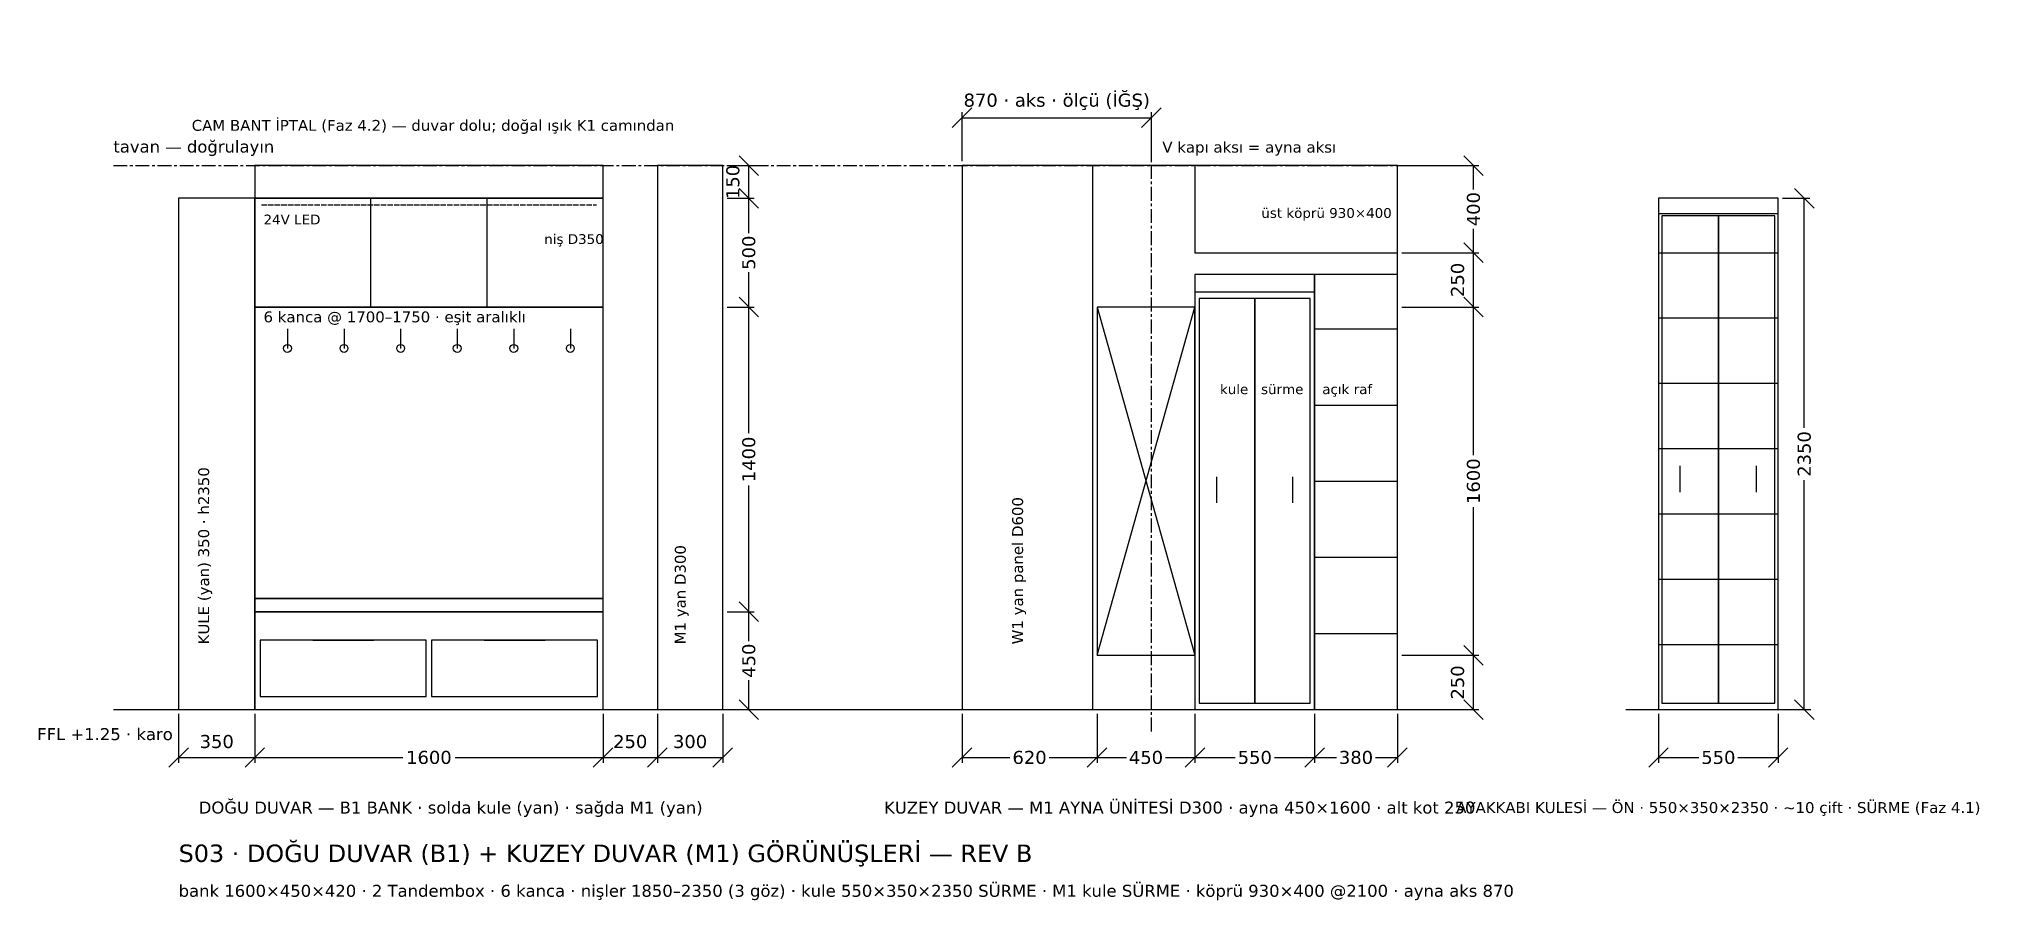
# Model space of a CAD drawing. Header units: millimetres. Extents: x -643 to 8274, y -876 to 3083.
import ezdxf
from ezdxf.enums import TextEntityAlignment as Align

# ---------------------------------------------------------------- set-up
doc = ezdxf.new("R2010")
doc.units = ezdxf.units.MM
doc.header["$LTSCALE"] = 20
doc.linetypes.add('CENTER', pattern=[5.08, 3.175, -0.635, 0.635, -0.635])
doc.linetypes.add('DASHED', pattern=[1.524, 1.27, -0.254])
for name, color, linetype in [('AKS', 3, 'CENTER'), ('DUVAR-MEVCUT', 8, 'Continuous'), ('DUVAR-YENI', 1, 'Continuous'), ('MOBILYA-KAPAK', 34, 'Continuous'), ('MOBILYA-KARKAS', 30, 'Continuous'), ('OLCU', 5, 'Continuous'), ('YAZI', 7, 'Continuous')]:
    doc.layers.add(name, color=color, linetype=linetype)
doc.styles.add('TRTEXT', font='DejaVuSans.ttf')
doc.dimstyles.new('OZLU', dxfattribs={"dimtxt": 60, "dimasz": 45, "dimexe": 25, "dimexo": 20, "dimgap": 18, "dimtad": 1, "dimdec": 0, "dimtxsty": 'TRTEXT', "dimtsz": 45, "dimcen": 2.5, "dimclrd": 5, "dimclre": 5, "dimclrt": 5, "dimazin": 3, "dimtfac": 1, "dimtmove": 0, "dimatfit": 3})

# ---------------------------------------------------------------- blocks, each defined once
blk = doc.blocks.new('_OBLIQUE')
at = {"color": 0, "linetype": 'BYBLOCK'}
blk.add_line((-0.5, -0.5), (0.5, 0.5), dxfattribs=at)
blk = doc.blocks.new('*D1')
at = {"color": 5}
for p, q in [((0, -20), (0, -245)), ((350, -20), (350, -245)), ((0, -220), (350, -220))]:
    blk.add_line(p, q, dxfattribs=at)
at = {"layer": 'Defpoints'}
for p in [(0, 0), (350, 0), (0, -220)]:
    blk.add_point(p, dxfattribs=at)
at = {"layer": 'OLCU', "color": 5, "xscale": 90, "yscale": 90}
for p in [(0, -220), (350, -220)]:
    blk.add_blockref('_OBLIQUE', p, dxfattribs=at)
at = {"layer": 'OLCU', "color": 5, "insert": (175, -147), "char_height": 60, "attachment_point": 5, "style": 'TRTEXT'}
blk.add_mtext('350', dxfattribs=at)
blk = doc.blocks.new('*D2')
at = {"color": 5}
for p, q in [((350, -20), (350, -245)), ((1950, -20), (1950, -245)), ((350, -220), (1030, -220)), ((1270, -220), (1950, -220))]:
    blk.add_line(p, q, dxfattribs=at)
at = {"layer": 'Defpoints'}
for p in [(350, 0), (1950, 0), (350, -220)]:
    blk.add_point(p, dxfattribs=at)
at = {"layer": 'OLCU', "color": 5, "xscale": 90, "yscale": 90}
for p in [(350, -220), (1950, -220)]:
    blk.add_blockref('_OBLIQUE', p, dxfattribs=at)
at = {"layer": 'OLCU', "color": 5, "insert": (1150, -220), "char_height": 60, "attachment_point": 5, "style": 'TRTEXT'}
blk.add_mtext('1600', dxfattribs=at)
blk = doc.blocks.new('*D3')
at = {"color": 5}
for p, q in [((1950, -20), (1950, -245)), ((2200, -20), (2200, -245)), ((1950, -220), (2200, -220))]:
    blk.add_line(p, q, dxfattribs=at)
at = {"layer": 'Defpoints'}
for p in [(1950, 0), (2200, 0), (1950, -220)]:
    blk.add_point(p, dxfattribs=at)
at = {"layer": 'OLCU', "color": 5, "xscale": 90, "yscale": 90}
for p in [(1950, -220), (2200, -220)]:
    blk.add_blockref('_OBLIQUE', p, dxfattribs=at)
at = {"layer": 'OLCU', "color": 5, "insert": (2075, -147), "char_height": 60, "attachment_point": 5, "style": 'TRTEXT'}
blk.add_mtext('250', dxfattribs=at)
blk = doc.blocks.new('*D4')
at = {"color": 5}
for p, q in [((2200, -20), (2200, -245)), ((2500, -20), (2500, -245)), ((2200, -220), (2500, -220))]:
    blk.add_line(p, q, dxfattribs=at)
at = {"layer": 'Defpoints'}
for p in [(2200, 0), (2500, 0), (2200, -220)]:
    blk.add_point(p, dxfattribs=at)
at = {"layer": 'OLCU', "color": 5, "xscale": 90, "yscale": 90}
for p in [(2200, -220), (2500, -220)]:
    blk.add_blockref('_OBLIQUE', p, dxfattribs=at)
at = {"layer": 'OLCU', "color": 5, "insert": (2350, -147), "char_height": 60, "attachment_point": 5, "style": 'TRTEXT'}
blk.add_mtext('300', dxfattribs=at)
blk = doc.blocks.new('*D5')
at = {"color": 5}
for p, q in [((2520, 450), (2645, 450)), ((2620, 315), (2620, 450)), ((2620, 0), (2620, 135)), ((2520, 0), (2645, 0))]:
    blk.add_line(p, q, dxfattribs=at)
at = {"layer": 'Defpoints'}
for p in [(2500, 450), (2500, 0), (2620, 0)]:
    blk.add_point(p, dxfattribs=at)
at = {"layer": 'OLCU', "color": 5, "xscale": 90, "yscale": 90, "rotation": 90}
for p in [(2620, 450), (2620, 0)]:
    blk.add_blockref('_OBLIQUE', p, dxfattribs=at)
at = {"layer": 'OLCU', "color": 5, "insert": (2620, 225), "char_height": 60, "attachment_point": 5, "rotation": 90, "style": 'TRTEXT'}
blk.add_mtext('450', dxfattribs=at)
blk = doc.blocks.new('*D6')
at = {"color": 5}
for p, q in [((2520, 1850), (2645, 1850)), ((2620, 1270), (2620, 1850)), ((2620, 450), (2620, 1030)), ((2520, 450), (2645, 450))]:
    blk.add_line(p, q, dxfattribs=at)
at = {"layer": 'Defpoints'}
for p in [(2500, 1850), (2500, 450), (2620, 450)]:
    blk.add_point(p, dxfattribs=at)
at = {"layer": 'OLCU', "color": 5, "xscale": 90, "yscale": 90, "rotation": 90}
for p in [(2620, 1850), (2620, 450)]:
    blk.add_blockref('_OBLIQUE', p, dxfattribs=at)
at = {"layer": 'OLCU', "color": 5, "insert": (2620, 1150), "char_height": 60, "attachment_point": 5, "rotation": 90, "style": 'TRTEXT'}
blk.add_mtext('1400', dxfattribs=at)
blk = doc.blocks.new('*D7')
at = {"color": 5}
for p, q in [((2520, 2350), (2645, 2350)), ((2620, 2190), (2620, 2350)), ((2620, 1850), (2620, 2010)), ((2520, 1850), (2645, 1850))]:
    blk.add_line(p, q, dxfattribs=at)
at = {"layer": 'Defpoints'}
for p in [(2500, 2350), (2500, 1850), (2620, 1850)]:
    blk.add_point(p, dxfattribs=at)
at = {"layer": 'OLCU', "color": 5, "xscale": 90, "yscale": 90, "rotation": 90}
for p in [(2620, 2350), (2620, 1850)]:
    blk.add_blockref('_OBLIQUE', p, dxfattribs=at)
at = {"layer": 'OLCU', "color": 5, "insert": (2620, 2100), "char_height": 60, "attachment_point": 5, "rotation": 90, "style": 'TRTEXT'}
blk.add_mtext('500', dxfattribs=at)
blk = doc.blocks.new('*D9')
at = {"color": 5}
for p, q in [((3600, -20), (3600, -245)), ((4220, -20), (4220, -245)), ((3600, -220), (3820, -220)), ((4000, -220), (4220, -220))]:
    blk.add_line(p, q, dxfattribs=at)
at = {"layer": 'Defpoints'}
for p in [(3600, 0), (4220, 0), (3600, -220)]:
    blk.add_point(p, dxfattribs=at)
at = {"layer": 'OLCU', "color": 5, "xscale": 90, "yscale": 90}
for p in [(3600, -220), (4220, -220)]:
    blk.add_blockref('_OBLIQUE', p, dxfattribs=at)
at = {"layer": 'OLCU', "color": 5, "insert": (3910, -220), "char_height": 60, "attachment_point": 5, "style": 'TRTEXT'}
blk.add_mtext('620', dxfattribs=at)
blk = doc.blocks.new('*D10')
at = {"color": 5}
for p, q in [((4220, -20), (4220, -245)), ((4670, -20), (4670, -245)), ((4220, -220), (4355, -220)), ((4535, -220), (4670, -220))]:
    blk.add_line(p, q, dxfattribs=at)
at = {"layer": 'Defpoints'}
for p in [(4220, 0), (4670, 0), (4220, -220)]:
    blk.add_point(p, dxfattribs=at)
at = {"layer": 'OLCU', "color": 5, "xscale": 90, "yscale": 90}
for p in [(4220, -220), (4670, -220)]:
    blk.add_blockref('_OBLIQUE', p, dxfattribs=at)
at = {"layer": 'OLCU', "color": 5, "insert": (4445, -220), "char_height": 60, "attachment_point": 5, "style": 'TRTEXT'}
blk.add_mtext('450', dxfattribs=at)
blk = doc.blocks.new('*D11')
at = {"color": 5}
for p, q in [((4670, -20), (4670, -245)), ((5220, -20), (5220, -245)), ((4670, -220), (4855, -220)), ((5035, -220), (5220, -220))]:
    blk.add_line(p, q, dxfattribs=at)
at = {"layer": 'Defpoints'}
for p in [(4670, 0), (5220, 0), (4670, -220)]:
    blk.add_point(p, dxfattribs=at)
at = {"layer": 'OLCU', "color": 5, "xscale": 90, "yscale": 90}
for p in [(4670, -220), (5220, -220)]:
    blk.add_blockref('_OBLIQUE', p, dxfattribs=at)
at = {"layer": 'OLCU', "color": 5, "insert": (4945, -220), "char_height": 60, "attachment_point": 5, "style": 'TRTEXT'}
blk.add_mtext('550', dxfattribs=at)
blk = doc.blocks.new('*D12')
at = {"color": 5}
for p, q in [((5220, -20), (5220, -245)), ((5600, -20), (5600, -245)), ((5220, -220), (5320, -220)), ((5500, -220), (5600, -220))]:
    blk.add_line(p, q, dxfattribs=at)
at = {"layer": 'Defpoints'}
for p in [(5220, 0), (5600, 0), (5220, -220)]:
    blk.add_point(p, dxfattribs=at)
at = {"layer": 'OLCU', "color": 5, "xscale": 90, "yscale": 90}
for p in [(5220, -220), (5600, -220)]:
    blk.add_blockref('_OBLIQUE', p, dxfattribs=at)
at = {"layer": 'OLCU', "color": 5, "insert": (5410, -220), "char_height": 60, "attachment_point": 5, "style": 'TRTEXT'}
blk.add_mtext('380', dxfattribs=at)
blk = doc.blocks.new('*D13')
at = {"color": 5}
for p, q in [((5620, 250), (5975, 250)), ((5950, 0), (5950, 250)), ((5620, 0), (5975, 0))]:
    blk.add_line(p, q, dxfattribs=at)
at = {"layer": 'Defpoints'}
for p in [(5600, 250), (5600, 0), (5950, 0)]:
    blk.add_point(p, dxfattribs=at)
at = {"layer": 'OLCU', "color": 5, "xscale": 90, "yscale": 90, "rotation": 90}
for p in [(5950, 250), (5950, 0)]:
    blk.add_blockref('_OBLIQUE', p, dxfattribs=at)
at = {"layer": 'OLCU', "color": 5, "insert": (5877, 125), "char_height": 60, "attachment_point": 5, "rotation": 90, "style": 'TRTEXT'}
blk.add_mtext('250', dxfattribs=at)
blk = doc.blocks.new('*D14')
at = {"color": 5}
for p, q in [((5620, 1850), (5975, 1850)), ((5950, 1170), (5950, 1850)), ((5950, 250), (5950, 930)), ((5620, 250), (5975, 250))]:
    blk.add_line(p, q, dxfattribs=at)
at = {"layer": 'Defpoints'}
for p in [(5600, 1850), (5600, 250), (5950, 250)]:
    blk.add_point(p, dxfattribs=at)
at = {"layer": 'OLCU', "color": 5, "xscale": 90, "yscale": 90, "rotation": 90}
for p in [(5950, 1850), (5950, 250)]:
    blk.add_blockref('_OBLIQUE', p, dxfattribs=at)
at = {"layer": 'OLCU', "color": 5, "insert": (5950, 1050), "char_height": 60, "attachment_point": 5, "rotation": 90, "style": 'TRTEXT'}
blk.add_mtext('1600', dxfattribs=at)
blk = doc.blocks.new('*D15')
at = {"color": 5}
for p, q in [((5620, 2100), (5975, 2100)), ((5950, 1850), (5950, 2100)), ((5620, 1850), (5975, 1850))]:
    blk.add_line(p, q, dxfattribs=at)
at = {"layer": 'Defpoints'}
for p in [(5600, 2100), (5600, 1850), (5950, 1850)]:
    blk.add_point(p, dxfattribs=at)
at = {"layer": 'OLCU', "color": 5, "xscale": 90, "yscale": 90, "rotation": 90}
for p in [(5950, 2100), (5950, 1850)]:
    blk.add_blockref('_OBLIQUE', p, dxfattribs=at)
at = {"layer": 'OLCU', "color": 5, "insert": (5877, 1975), "char_height": 60, "attachment_point": 5, "rotation": 90, "style": 'TRTEXT'}
blk.add_mtext('250', dxfattribs=at)
blk = doc.blocks.new('*D16')
at = {"color": 5}
for p, q in [((5620, 2500), (5975, 2500)), ((5950, 2390), (5950, 2500)), ((5950, 2100), (5950, 2210)), ((5620, 2100), (5975, 2100))]:
    blk.add_line(p, q, dxfattribs=at)
at = {"layer": 'Defpoints'}
for p in [(5600, 2500), (5600, 2100), (5950, 2100)]:
    blk.add_point(p, dxfattribs=at)
at = {"layer": 'OLCU', "color": 5, "xscale": 90, "yscale": 90, "rotation": 90}
for p in [(5950, 2500), (5950, 2100)]:
    blk.add_blockref('_OBLIQUE', p, dxfattribs=at)
at = {"layer": 'OLCU', "color": 5, "insert": (5950, 2300), "char_height": 60, "attachment_point": 5, "rotation": 90, "style": 'TRTEXT'}
blk.add_mtext('400', dxfattribs=at)
blk = doc.blocks.new('*D18')
at = {"color": 5}
for p, q in [((6800, -20), (6800, -245)), ((7350, -20), (7350, -245)), ((6800, -220), (6985, -220)), ((7165, -220), (7350, -220))]:
    blk.add_line(p, q, dxfattribs=at)
at = {"layer": 'Defpoints'}
for p in [(6800, 0), (7350, 0), (6800, -220)]:
    blk.add_point(p, dxfattribs=at)
at = {"layer": 'OLCU', "color": 5, "xscale": 90, "yscale": 90}
for p in [(6800, -220), (7350, -220)]:
    blk.add_blockref('_OBLIQUE', p, dxfattribs=at)
at = {"layer": 'OLCU', "color": 5, "insert": (7075, -220), "char_height": 60, "attachment_point": 5, "style": 'TRTEXT'}
blk.add_mtext('550', dxfattribs=at)
blk = doc.blocks.new('*D19')
at = {"color": 5}
for p, q in [((7370, 2350), (7495, 2350)), ((7470, 1295), (7470, 2350)), ((7470, 0), (7470, 1055)), ((7370, 0), (7495, 0))]:
    blk.add_line(p, q, dxfattribs=at)
at = {"layer": 'Defpoints'}
for p in [(7350, 2350), (7350, 0), (7470, 0)]:
    blk.add_point(p, dxfattribs=at)
at = {"layer": 'OLCU', "color": 5, "xscale": 90, "yscale": 90, "rotation": 90}
for p in [(7470, 2350), (7470, 0)]:
    blk.add_blockref('_OBLIQUE', p, dxfattribs=at)
at = {"layer": 'OLCU', "color": 5, "insert": (7470, 1175), "char_height": 60, "attachment_point": 5, "rotation": 90, "style": 'TRTEXT'}
blk.add_mtext('2350', dxfattribs=at)

msp = doc.modelspace()

# ---------------------------------------------------------------- linework, layer by layer
at = {"layer": 'AKS'}
for p, q in [((4470, -100), (4470, 2600)), ((-300, 2500), (5750, 2500))]:
    msp.add_line(p, q, dxfattribs=at)
at = {"layer": 'DUVAR-MEVCUT'}
for p, q in [((-300, 0), (5750, 0)), ((6650, 0), (7500, 0))]:
    msp.add_line(p, q, dxfattribs=at)
at = {"layer": 'DUVAR-YENI'}
msp.add_lwpolyline([(3600, 0), (5600, 0), (5600, 2500), (3600, 2500)], close=True, dxfattribs=at)
at = {"layer": 'MOBILYA-KAPAK', "linetype": 'DASHED'}
msp.add_line((380, 2320), (1920, 2320), dxfattribs=at)
at = {"layer": 'MOBILYA-KAPAK'}
for p, q in [((6800, 2280), (7350, 2280)), ((4670, 1920), (5220, 1920)), ((4220, 250), (4670, 1850)), ((4220, 1850), (4670, 250)), ((4770, 950), (4770, 1070)), ((5120, 950), (5120, 1070)), ((6900, 1000), (6900, 1120)), ((7250, 1000), (7250, 1120)), ((616.2, 320), (896.2, 320)), ((1403.8, 320), (1683.8, 320))]:
    msp.add_line(p, q, dxfattribs=at)
for points in [[(4670, 2100), (5600, 2100), (5600, 2500), (4670, 2500)], [(6815, 30), (7075, 30), (7075, 2270), (6815, 2270)], [(7075, 30), (7335, 30), (7335, 2270), (7075, 2270)], [(4670, 0), (5220, 0), (5220, 2000), (4670, 2000)], [(4690, 30), (4945, 30), (4945, 1890), (4690, 1890)], [(4945, 30), (5200, 30), (5200, 1890), (4945, 1890)], [(350, 510), (1950, 510), (1950, 1850), (350, 1850)], [(4220, 250), (4670, 250), (4670, 1850), (4220, 1850)], [(350, 450), (1950, 450), (1950, 510), (350, 510)], [(375, 60), (1137.5, 60), (1137.5, 320), (375, 320)], [(1162.5, 60), (1925, 60), (1925, 320), (1162.5, 320)]]:
    msp.add_lwpolyline(points, close=True, dxfattribs=at)
at = {"layer": 'MOBILYA-KARKAS'}
for p, q in [((883, 1850), (883, 2350)), ((1417, 1850), (1417, 2350)), ((4670, 2100), (5600, 2100)), ((6800, 2100), (7350, 2100)), ((6800, 1800), (7350, 1800)), ((500, 1750), (500, 1660)), ((760, 1750), (760, 1660)), ((1020, 1750), (1020, 1660)), ((1280, 1750), (1280, 1660)), ((1540, 1750), (1540, 1660)), ((1800, 1750), (1800, 1660)), ((5220, 1750), (5600, 1750)), ((6800, 1500), (7350, 1500)), ((5220, 1400), (5600, 1400)), ((6800, 1200), (7350, 1200)), ((5220, 1050), (5600, 1050)), ((6800, 900), (7350, 900)), ((5220, 700), (5600, 700)), ((6800, 600), (7350, 600)), ((5220, 350), (5600, 350)), ((6800, 300), (7350, 300))]:
    msp.add_line(p, q, dxfattribs=at)
for points in [[(350, 2350), (1950, 2350), (1950, 2500), (350, 2500)], [(2200, 0), (2500, 0), (2500, 2500), (2200, 2500)], [(3600, 0), (4200, 0), (4200, 2500), (3600, 2500)], [(0, 0), (350, 0), (350, 2350), (0, 2350)], [(350, 1850), (1950, 1850), (1950, 2350), (350, 2350)], [(6800, 0), (7350, 0), (7350, 2350), (6800, 2350)], [(5220, 0), (5600, 0), (5600, 2000), (5220, 2000)], [(350, 0), (1950, 0), (1950, 450), (350, 450)]]:
    msp.add_lwpolyline(points, close=True, dxfattribs=at)
for centre in [(500, 1660), (760, 1660), (1020, 1660), (1280, 1660), (1540, 1660), (1800, 1660)]:
    msp.add_circle(centre, 18, dxfattribs=at)

# ---------------------------------------------------------------- texts
at = {"layer": 'YAZI', "style": 'TRTEXT'}
for s, height, p in [('CAM BANT İPTAL (Faz 4.2) — duvar dolu; doğal ışık K1 camından', 50, (60, 2660)), ('tavan — doğrulayın', 55, (-300, 2560)), ('V kapı aksı = ayna aksı', 50, (4520, 2560)), ('24V LED', 45, (390, 2230)), ('üst köprü 930×400', 45, (4975, 2260)), ('niş D350', 45, (1680, 2140)), ('6 kanca @ 1700–1750 · eşit aralıklı', 50, (390, 1780)), ('kule · sürme', 45, (4785, 1450)), ('açık raf', 45, (5255, 1450)), ('FFL +1.25 · karo', 55, (-650, -140)), ('S03 · DOĞU DUVAR (B1) + KUZEY DUVAR (M1) GÖRÜNÜŞLERİ — REV B', 80, (0, -700)), ('bank 1600×450×420 · 2 Tandembox · 6 kanca · nişler 1850–2350 (3 göz) · kule 550×350×2350 SÜRME · M1 kule SÜRME · köprü 930×400 @2100 · ayna aks 870', 55, (0, -860))]:
    msp.add_text(s, height=height, dxfattribs=at).set_placement(p)
for s, p in [('KULE (yan) 350 · h2350', (140, 300)), ('W1 yan panel D600', (3880, 300)), ('M1 yan D300', (2330, 300))]:
    msp.add_text(s, height=50, rotation=90, dxfattribs=at).set_placement(p)
for s, height, p in [('DOĞU DUVAR — B1 BANK · solda kule (yan) · sağda M1 (yan)', 55, (1250, -450)), ('KUZEY DUVAR — M1 AYNA ÜNİTESİ D300 · ayna 450×1600 · alt kot 250', 55, (4600, -450)), ('AYAKKABI KULESİ — ÖN · 550×350×2350 · ~10 çift · SÜRME (Faz 4.1)', 50, (7075, -450))]:
    msp.add_text(s, height=height, dxfattribs=at).set_placement(p, align=Align.MIDDLE_CENTER)

# ---------------------------------------------------------------- dimensions: what is measured, and where the dimension line sits
at = {"layer": 'OLCU'}
msp.add_linear_dim(base=(3600, 2720), p1=(3600, 2500), p2=(4470, 2500), text='870 · aks · ölçü (İĞŞ)', dimstyle='OZLU', dxfattribs=at).render()
msp.add_linear_dim(base=(2620, 2350), p1=(2500, 2350), p2=(2500, 2500), angle=90, dimstyle='OZLU', dxfattribs=at).render()
for base, p1, p2, picture, middle in [((5950, 2100), (5600, 2100), (5600, 2500), '*D16', (5950, 2300)), ((2620, 1850), (2500, 1850), (2500, 2350), '*D7', (2620, 2100)), ((7470, 0), (7350, 0), (7350, 2350), '*D19', (7470, 1175)), ((5950, 1850), (5600, 1850), (5600, 2100), '*D15', (5877, 1975)), ((2620, 450), (2500, 450), (2500, 1850), '*D6', (2620, 1150)), ((5950, 250), (5600, 250), (5600, 1850), '*D14', (5950, 1050)), ((2620, 0), (2500, 0), (2500, 450), '*D5', (2620, 225)), ((5950, 0), (5600, 0), (5600, 250), '*D13', (5877, 125))]:
    dim = msp.add_linear_dim(base=base, p1=p1, p2=p2, angle=90, dimstyle='OZLU', dxfattribs=at)
    dim.commit()
    dim.dimension.update_dxf_attribs({"geometry": picture, "text_midpoint": middle})
for base, p1, p2, picture, middle in [((0, -220), (0, 0), (350, 0), '*D1', (175, -147)), ((350, -220), (350, 0), (1950, 0), '*D2', (1150, -220)), ((1950, -220), (1950, 0), (2200, 0), '*D3', (2075, -147)), ((2200, -220), (2200, 0), (2500, 0), '*D4', (2350, -147)), ((3600, -220), (3600, 0), (4220, 0), '*D9', (3910, -220)), ((4220, -220), (4220, 0), (4670, 0), '*D10', (4445, -220)), ((4670, -220), (4670, 0), (5220, 0), '*D11', (4945, -220)), ((5220, -220), (5220, 0), (5600, 0), '*D12', (5410, -220)), ((6800, -220), (6800, 0), (7350, 0), '*D18', (7075, -220))]:
    dim = msp.add_linear_dim(base=base, p1=p1, p2=p2, dimstyle='OZLU', dxfattribs=at)
    dim.commit()
    dim.dimension.update_dxf_attribs({"geometry": picture, "text_midpoint": middle})

doc.saveas('drawing.dxf')
